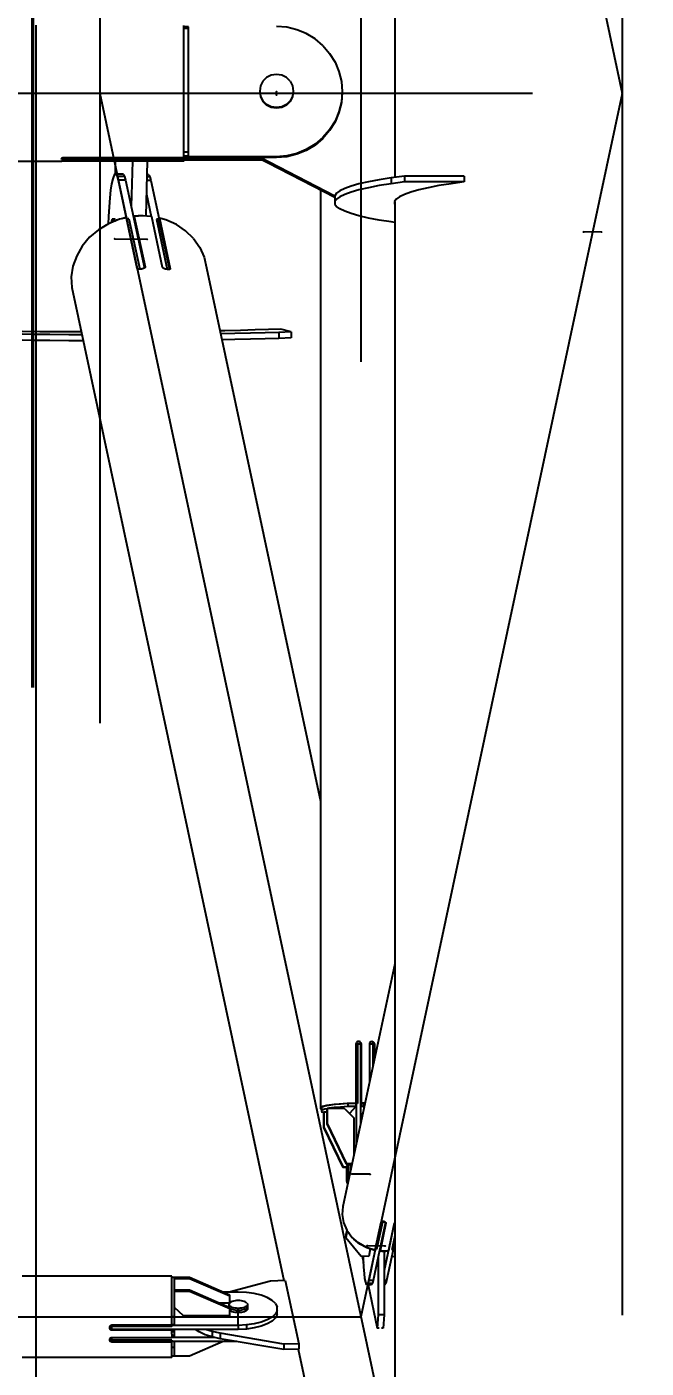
# Model space of a CAD drawing. Header units: millimetres. Extents: x 150209.93 to 150215.05, y 136675.65 to 136679.93.
# Drawn here: x 150211.3624 to 150211.4039, y 136678.5295 to 136678.6194 of the extents above; entities that cross this region are included whole.
import ezdxf

# ---------------------------------------------------------------- set-up
doc = ezdxf.new("R2010")
doc.units = ezdxf.units.MM
doc.header["$LTSCALE"] = 0.25
for name, pattern in [('CENTER', [50.8, 31.75, -6.35, 6.35, -6.35]), ('XKITLINE00', [0]), ('XKITLINE02', [4, 2, -2])]:
    doc.linetypes.add(name, pattern=pattern)
doc.styles.add('ROMANS', font='romans.shx')
doc.dimstyles.new('MD300', dxfattribs={"dimtxt": 2.5, "dimasz": 2.5, "dimexe": 1, "dimexo": 1, "dimgap": 0.5, "dimtad": 1, "dimdec": 1, "dimlfac": 50, "dimrnd": 0.5, "dimdsep": 46, "dimtxsty": 'ROMANS', "dimcen": 1, "dimclrd": 146, "dimclre": 146, "dimclrt": 30, "dimadec": 1, "dimazin": 2, "dimtfac": 1, "dimtdec": 1, "dimtmove": 0, "dimatfit": 1, "dimfxl": 1, "dimtolj": 1, "dimtzin": 0, "dimlwd": -1, "dimlwe": -1, "dimarcsym": 0})

# ---------------------------------------------------------------- blocks, each defined once
blk = doc.blocks.new('çatıı')
at = {"color": 8, "linetype": 'CENTER'}
for p, q in [((12370, 16010.75), (12370, 14354.32)), ((12370, 15740.27), (12195, 14920.27)), ((12282.5, 15330.27), (12282.5, 14510.27)), ((12282.5, 15330.27), (12370, 14920.27)), ((12195, 15209.12), (12195, 13540.01)), ((11840, 14920.27), (12370, 14920.28)), ((12195, 14920.27), (12370, 14100.27)), ((12254.2, 14919.7), (12254.2, 14920.85)), ((12370, 14920.27), (12282.5, 14510.27)), ((12363.06, 14873.77), (12357.09, 14873.84)), ((12199.95, 14871.52), (12210.89, 14871.38)), ((12285.48, 14558.05), (12279.51, 14558.12)), ((12284.59, 14534.13), (12290.56, 14534.05)), ((11927.5, 14510.27), (12282.5, 14510.27)), ((12241.38, 14507.56), (12241.38, 14512.99))]:
    blk.add_line(p, q, dxfattribs=at)
at = {"color": 116, "linetype": 'XKITLINE02', "true_color": 0x136734}
for p, q in [((12172.31, 13721.24), (12172.31, 15406.22)), ((12172.84, 13721.24), (12172.84, 15406.22)), ((12173.69, 14446.09), (12173.69, 14943.1))]:
    blk.add_line(p, q, dxfattribs=at)
at = {"color": 8, "linetype": 'XKITLINE00'}
for p, q in [((12293.8, 14950.29), (12293.8, 14892.12)), ((12223.2, 14939.51), (12223.2, 14943.01)), ((12224.7, 14942.55), (12223.2, 14942.55)), ((12224.7, 14941.98), (12223.2, 14941.98)), ((12224.7, 14902.56), (12224.7, 14942.55)), ((12257.64, 14942.4), (12254.2, 14942.67)), ((12260.99, 14941.6), (12257.64, 14942.4)), ((12264.18, 14940.29), (12260.99, 14941.6)), ((12223.2, 14898.71), (12223.2, 14939.51)), ((12267.13, 14938.5), (12264.18, 14940.29)), ((12269.75, 14936.28), (12267.13, 14938.5)), ((12269.75, 14936.28), (12271.99, 14933.67)), ((12271.99, 14933.67), (12273.8, 14930.75)), ((12273.8, 14930.75), (12275.12, 14927.59)), ((12275.12, 14927.59), (12275.92, 14924.26)), ((12249.66, 14924.32), (12248.87, 14922.77)), ((12250.9, 14925.54), (12249.66, 14924.32)), ((12252.46, 14926.33), (12250.9, 14925.54)), ((12254.2, 14926.61), (12252.46, 14926.33)), ((12255.93, 14926.33), (12254.2, 14926.61)), ((12257.49, 14925.54), (12255.93, 14926.33)), ((12258.73, 14924.32), (12257.49, 14925.54)), ((12258.73, 14924.32), (12259.52, 14922.77)), ((12275.92, 14924.26), (12276.2, 14920.85)), ((12248.87, 14922.77), (12248.6, 14921.05)), ((12248.6, 14921.05), (12248.87, 14919.33)), ((12248.6, 14920.95), (12248.87, 14919.23)), ((12248.6, 14920.95), (12248.87, 14919.23)), ((12248.6, 14920.85), (12248.87, 14919.13)), ((12248.87, 14919.33), (12249.66, 14917.79)), ((12248.87, 14919.23), (12249.66, 14917.68)), ((12248.87, 14919.23), (12249.66, 14917.68)), ((12248.87, 14919.13), (12249.66, 14917.58)), ((12259.52, 14919.33), (12258.73, 14917.79)), ((12259.52, 14919.23), (12258.73, 14917.68)), ((12259.52, 14919.23), (12258.73, 14917.68)), ((12259.52, 14919.13), (12258.73, 14917.58)), ((12259.52, 14922.77), (12259.8, 14921.05)), ((12259.8, 14921.05), (12259.52, 14919.33)), ((12259.8, 14920.95), (12259.52, 14919.23)), ((12259.8, 14920.95), (12259.52, 14919.23)), ((12259.8, 14920.85), (12259.52, 14919.13)), ((12276.2, 14920.85), (12275.92, 14917.43)), ((12276.2, 14920.59), (12275.92, 14917.18)), ((12276.19, 14920.72), (12276.2, 14920.59)), ((12276.2, 14920.85), (12276.2, 14920.59)), ((12250.9, 14916.56), (12249.66, 14917.79)), ((12250.9, 14916.46), (12249.66, 14917.68)), ((12250.9, 14916.46), (12249.66, 14917.68)), ((12250.9, 14916.35), (12249.66, 14917.58)), ((12252.46, 14915.77), (12250.9, 14916.56)), ((12252.46, 14915.67), (12250.9, 14916.46)), ((12252.46, 14915.67), (12250.9, 14916.46)), ((12252.46, 14915.57), (12250.9, 14916.35)), ((12254.2, 14915.5), (12252.46, 14915.77)), ((12254.2, 14915.39), (12252.46, 14915.67)), ((12254.2, 14915.39), (12252.46, 14915.67)), ((12254.2, 14915.29), (12252.46, 14915.57)), ((12255.93, 14915.77), (12254.2, 14915.5)), ((12255.93, 14915.67), (12254.2, 14915.39)), ((12255.93, 14915.67), (12254.2, 14915.39)), ((12255.93, 14915.57), (12254.2, 14915.29)), ((12254.2, 14915.5), (12254.2, 14915.39)), ((12254.2, 14915.39), (12254.2, 14915.29)), ((12257.49, 14916.56), (12255.93, 14915.77)), ((12257.49, 14916.46), (12255.93, 14915.67)), ((12257.49, 14916.46), (12255.93, 14915.67)), ((12257.49, 14916.35), (12255.93, 14915.57)), ((12258.73, 14917.79), (12257.49, 14916.56)), ((12258.73, 14917.68), (12257.49, 14916.46)), ((12258.73, 14917.68), (12257.49, 14916.46)), ((12258.73, 14917.58), (12257.49, 14916.35)), ((12275.12, 14914.1), (12273.8, 14910.94)), ((12275.12, 14913.85), (12273.8, 14910.69)), ((12275.92, 14917.43), (12275.12, 14914.1)), ((12275.92, 14917.18), (12275.12, 14913.85)), ((12273.8, 14910.94), (12271.99, 14908.02)), ((12273.8, 14910.69), (12271.99, 14907.77)), ((12269.75, 14905.42), (12267.13, 14903.19)), ((12269.75, 14905.16), (12267.13, 14902.94)), ((12271.99, 14908.02), (12269.75, 14905.42)), ((12271.99, 14907.77), (12269.75, 14905.16)), ((12224.7, 14900.61), (12223.2, 14900.61)), ((12224.7, 14899.17), (12224.7, 14902.56)), ((12264.18, 14901.4), (12260.99, 14900.09)), ((12264.18, 14901.15), (12260.99, 14899.84)), ((12267.13, 14903.19), (12264.18, 14901.4)), ((12267.13, 14902.94), (12264.18, 14901.15)), ((12182.19, 14897.45), (12027.8, 14897.45)), ((12182.19, 14898.46), (12182.11, 14898.39)), ((12182.11, 14898.39), (12182.11, 14898.33)), ((12182.19, 14898.26), (12182.11, 14898.33)), ((12182.19, 14897.49), (12182.11, 14897.48)), ((12182.11, 14897.48), (12182.11, 14897.46)), ((12182.19, 14897.45), (12182.11, 14897.46)), ((12182.36, 14898.56), (12182.19, 14898.46)), ((12182.36, 14898.21), (12182.19, 14898.26)), ((12182.36, 14897.5), (12182.19, 14897.49)), ((12182.36, 14897.49), (12182.19, 14897.45)), ((12182.6, 14898.64), (12182.36, 14898.56)), ((12182.6, 14898.16), (12182.36, 14898.21)), ((12182.6, 14897.51), (12182.36, 14897.5)), ((12182.52, 14897.5), (12182.36, 14897.49)), ((12182.89, 14898.69), (12182.6, 14898.64)), ((12182.89, 14898.13), (12182.6, 14898.16)), ((12182.89, 14897.51), (12182.6, 14897.51)), ((12183.2, 14898.71), (12182.89, 14898.69)), ((12182.89, 14898.69), (12182.89, 14898.13)), ((12183.2, 14898.12), (12182.89, 14898.13)), ((12183.2, 14897.51), (12182.89, 14897.51)), ((12183.2, 14898.71), (12183.2, 14898.12)), ((12223.2, 14898.71), (12183.2, 14898.71)), ((12223.2, 14898.12), (12183.2, 14898.12)), ((12223.2, 14897.51), (12183.2, 14897.51)), ((12200.18, 14897.51), (12200.11, 14893.17)), ((12205.91, 14897.51), (12205.52, 14882.4)), ((12210.88, 14897.51), (12210.41, 14879.17)), ((12224.7, 14899.17), (12223.2, 14899.17)), ((12254.2, 14899.03), (12223.2, 14899.03)), ((12254.2, 14898.77), (12223.2, 14898.77)), ((12223.2, 14897.61), (12223.2, 14898.71)), ((12223.2, 14898.71), (12223.2, 14898.54)), ((12224.7, 14898.54), (12223.2, 14898.54)), ((12224.7, 14898.29), (12223.2, 14898.29)), ((12224.7, 14897.99), (12223.2, 14897.99)), ((12224.7, 14897.93), (12223.2, 14897.93)), ((12249.43, 14897.88), (12223.2, 14897.88)), ((12223.2, 14897.61), (12223.2, 14897.51)), ((12224.7, 14897.99), (12224.7, 14898.76)), ((12248.94, 14898.14), (12224.7, 14898.14)), ((12224.7, 14897.99), (12224.7, 14897.93)), ((12273.76, 14885.32), (12247.7, 14898.77)), ((12273.76, 14885.83), (12248.69, 14898.77)), ((12257.64, 14899.3), (12254.2, 14899.03)), ((12257.64, 14899.04), (12254.2, 14898.77)), ((12254.2, 14899.03), (12254.2, 14898.77)), ((12260.99, 14900.09), (12257.64, 14899.3)), ((12260.99, 14899.84), (12257.64, 14899.04)), ((12257.64, 14899.3), (12257.64, 14899.04)), ((12199.33, 14891.58), (12198.97, 14889.95)), ((12199.7, 14892.67), (12199.33, 14891.58)), ((12200.09, 14893.18), (12199.7, 14892.67)), ((12202.57, 14893.14), (12200.09, 14893.18)), ((12200.46, 14893.09), (12200.09, 14893.18)), ((12200.46, 14893.09), (12200.83, 14892.42)), ((12203.31, 14892.39), (12200.83, 14892.42)), ((12200.83, 14892.42), (12201.16, 14891.18)), ((12202.95, 14893.06), (12202.57, 14893.14)), ((12202.95, 14893.06), (12203.31, 14892.39)), ((12203.31, 14892.39), (12203.65, 14891.15)), ((12211.76, 14892.28), (12210.75, 14892.29)), ((12211.02, 14893.04), (12210.77, 14893.04)), ((12211.4, 14892.95), (12211.02, 14893.04)), ((12211.4, 14892.95), (12211.76, 14892.28)), ((12211.76, 14892.28), (12212.1, 14891.04)), ((12292.65, 14891.96), (12288.59, 14891.32)), ((12297.11, 14892.56), (12292.65, 14891.96)), ((12292.65, 14891.96), (12292.65, 14889.98)), ((12317.11, 14892.56), (12297.11, 14892.56)), ((12297.11, 14892.56), (12297.11, 14890.57)), ((12317.11, 14892.56), (12317.11, 14890.57)), ((12198.64, 14887.82), (12198.35, 14885.24)), ((12198.97, 14889.95), (12198.64, 14887.82)), ((12203.65, 14891.15), (12201.16, 14891.18)), ((12201.16, 14891.18), (12203.85, 14878.58)), ((12203.65, 14891.15), (12209.93, 14861.73)), ((12212.1, 14891.04), (12210.71, 14891.06)), ((12212.1, 14891.04), (12214.86, 14878.1)), ((12268.92, 14887.82), (12268.92, 14580.4)), ((12275.4, 14887.6), (12274.31, 14886.79)), ((12277.03, 14888.4), (12275.4, 14887.6)), ((12279.18, 14889.17), (12277.03, 14888.4)), ((12279.18, 14887.19), (12277.03, 14886.41)), ((12281.83, 14889.92), (12279.18, 14889.17)), ((12281.83, 14887.94), (12279.18, 14887.19)), ((12284.98, 14890.64), (12281.83, 14889.92)), ((12284.98, 14888.66), (12281.83, 14887.94)), ((12288.59, 14891.32), (12284.98, 14890.64)), ((12288.59, 14889.34), (12284.98, 14888.66)), ((12292.65, 14889.98), (12288.59, 14889.34)), ((12297.11, 14890.57), (12292.65, 14889.98)), ((12299.18, 14887.19), (12297.03, 14886.41)), ((12317.11, 14890.57), (12297.11, 14890.57)), ((12301.83, 14887.94), (12299.18, 14887.19)), ((12304.98, 14888.66), (12301.83, 14887.94)), ((12308.59, 14889.34), (12304.98, 14888.66)), ((12312.65, 14889.98), (12308.59, 14889.34)), ((12317.11, 14890.57), (12312.65, 14889.98)), ((12198.35, 14885.24), (12198.1, 14882.28)), ((12210.6, 14886.48), (12212.2, 14878.96)), ((12274.31, 14886.79), (12273.76, 14885.97)), ((12273.76, 14885.97), (12273.76, 14883.99)), ((12274.31, 14884.81), (12273.76, 14883.99)), ((12273.76, 14883.99), (12273.76, 14883.16)), ((12273.76, 14883.16), (12274.31, 14882.35)), ((12275.4, 14885.62), (12274.31, 14884.81)), ((12275.4, 14881.53), (12274.31, 14882.35)), ((12277.03, 14886.41), (12275.4, 14885.62)), ((12294.31, 14884.81), (12293.76, 14883.99)), ((12293.76, 14883.99), (12293.76, 14883.16)), ((12293.76, 14883.16), (12293.8, 14883.12)), ((12293.8, 14884.03), (12293.8, 14354.32)), ((12295.4, 14885.62), (12294.31, 14884.81)), ((12297.03, 14886.41), (12295.4, 14885.62)), ((12197.9, 14879.03), (12197.79, 14876.5)), ((12198.1, 14882.28), (12197.9, 14879.03)), ((12201.61, 14878.06), (12197.93, 14876.59)), ((12199.17, 14878.1), (12198.99, 14877.73)), ((12199.97, 14878.09), (12199.17, 14878.1)), ((12199.36, 14878.02), (12199.17, 14878.1)), ((12199.36, 14878.02), (12199.52, 14877.51)), ((12200.15, 14878.01), (12199.97, 14878.09)), ((12200.15, 14878.01), (12200.28, 14877.61)), ((12201.06, 14877.85), (12200.19, 14877.58)), ((12203.85, 14878.57), (12201.61, 14878.06)), ((12203.67, 14878.63), (12202.36, 14878.23)), ((12203.67, 14878.63), (12203.69, 14878.54)), ((12203.85, 14878.57), (12207.45, 14861.66)), ((12204.78, 14878.23), (12203.92, 14878.24)), ((12204.78, 14878.23), (12204, 14877.85)), ((12204.78, 14878.23), (12208.38, 14861.33)), ((12206.39, 14879.08), (12206.35, 14878.48)), ((12207.84, 14879.19), (12206.39, 14879.08)), ((12206.39, 14879.08), (12206.52, 14878.44)), ((12206.52, 14878.44), (12206.49, 14877.85)), ((12206.56, 14879.02), (12206.5, 14878.02)), ((12206.5, 14878.02), (12209.97, 14861.76)), ((12209.46, 14879.21), (12206.56, 14879.02)), ((12206.56, 14879.02), (12210.17, 14862.11)), ((12209.28, 14879.21), (12207.84, 14879.19)), ((12207.84, 14879.19), (12207.85, 14879.11)), ((12209.46, 14879.21), (12209.28, 14879.21)), ((12212.33, 14878.95), (12209.46, 14879.21)), ((12210.73, 14879.15), (12209.61, 14879.2)), ((12212.16, 14879), (12210.73, 14879.15)), ((12210.73, 14879.15), (12210.74, 14879.09)), ((12212.16, 14879), (12212.17, 14878.96)), ((12212.33, 14878.95), (12215.94, 14862.04)), ((12214.01, 14878.11), (12217.61, 14861.25)), ((12214.86, 14878.1), (12214.01, 14878.11)), ((12214.83, 14877.65), (12214.01, 14878.11)), ((12214.81, 14878.49), (12214.8, 14878.37)), ((12214.98, 14878.43), (12214.81, 14878.49)), ((12214.81, 14878.49), (12214.95, 14877.86)), ((12214.86, 14878.1), (12214.83, 14877.65)), ((12214.95, 14877.86), (12214.91, 14877.29)), ((12214.98, 14878.43), (12214.92, 14877.4)), ((12214.98, 14878.43), (12218.59, 14861.52)), ((12217.15, 14877.87), (12214.98, 14878.43)), ((12220.65, 14876.29), (12217.15, 14877.87)), ((12277.03, 14880.74), (12275.4, 14881.53)), ((12279.18, 14879.96), (12277.03, 14880.74)), ((12281.83, 14879.21), (12279.18, 14879.96)), ((12284.98, 14878.49), (12281.83, 14879.21)), ((12288.59, 14877.81), (12284.98, 14878.49)), ((12194.55, 14874.56), (12191.6, 14872.04)), ((12197.93, 14876.59), (12194.55, 14874.56)), ((12196.93, 14876.04), (12196.19, 14875.54)), ((12197.34, 14876.24), (12196.93, 14876.04)), ((12198.99, 14877.73), (12198.82, 14876.95)), ((12200.19, 14877.58), (12198.97, 14877.01)), ((12200.02, 14877.5), (12199.52, 14877.51)), ((12199.52, 14877.51), (12199.56, 14877.28)), ((12200.19, 14877.58), (12200.21, 14877.5)), ((12214.83, 14877.65), (12218.34, 14861.24)), ((12214.92, 14877.4), (12218.37, 14861.24)), ((12223.76, 14874.18), (12220.65, 14876.29)), ((12226.41, 14871.59), (12223.76, 14874.18)), ((12292.65, 14877.17), (12288.59, 14877.81)), ((12293.8, 14877.02), (12292.65, 14877.17)), ((12189.14, 14869.11), (12187.26, 14865.86)), ((12191.6, 14872.04), (12189.14, 14869.11)), ((12226.41, 14871.59), (12228.49, 14868.61)), ((12187.26, 14865.86), (12186.02, 14862.39)), ((12228.49, 14868.61), (12229.97, 14865.32)), ((12229.97, 14865.32), (12230.78, 14861.82)), ((12186.02, 14862.39), (12185.46, 14858.8)), ((12207.45, 14861.66), (12207.53, 14861.53)), ((12207.7, 14861.42), (12207.53, 14861.53)), ((12207.94, 14861.35), (12207.7, 14861.42)), ((12208.24, 14861.32), (12207.94, 14861.35)), ((12208.58, 14861.34), (12208.24, 14861.32)), ((12208.94, 14861.4), (12208.58, 14861.34)), ((12209.22, 14861.48), (12208.94, 14861.4)), ((12209.29, 14861.49), (12209.22, 14861.48)), ((12209.6, 14861.57), (12209.29, 14861.49)), ((12209.86, 14861.68), (12209.6, 14861.57)), ((12210.05, 14861.81), (12209.86, 14861.68)), ((12210.15, 14861.96), (12210.05, 14861.81)), ((12210.17, 14862.11), (12210.15, 14861.96)), ((12215.94, 14862.04), (12216.01, 14861.88)), ((12216.18, 14861.73), (12216.01, 14861.88)), ((12216.41, 14861.6), (12216.18, 14861.73)), ((12216.71, 14861.48), (12216.41, 14861.6)), ((12217.04, 14861.39), (12216.71, 14861.48)), ((12217.11, 14861.38), (12217.04, 14861.39)), ((12217.39, 14861.3), (12217.11, 14861.38)), ((12217.73, 14861.23), (12217.39, 14861.3)), ((12218.04, 14861.2), (12217.73, 14861.23)), ((12218.29, 14861.22), (12218.04, 14861.2)), ((12218.48, 14861.28), (12218.29, 14861.22)), ((12218.58, 14861.38), (12218.48, 14861.28)), ((12218.59, 14861.52), (12218.58, 14861.38)), ((12230.78, 14861.82), (12230.79, 14861.47)), ((12230.78, 14861.82), (12268.92, 14683.08)), ((12185.46, 14858.8), (12185.58, 14855.2)), ((12185.58, 14855.2), (12256.6, 14522.41)), ((12174.87, 14840.39), (12168.99, 14840.46)), ((12172.13, 14839.48), (12168.99, 14839.53)), ((12172.13, 14837.49), (12168.99, 14837.53)), ((12178.29, 14839.42), (12172.13, 14839.48)), ((12178.29, 14837.42), (12172.13, 14837.49)), ((12181.17, 14840.35), (12174.87, 14840.39)), ((12184.59, 14839.37), (12178.29, 14839.42)), ((12184.59, 14837.37), (12178.29, 14837.42)), ((12187.57, 14840.32), (12181.17, 14840.35)), ((12188.96, 14839.35), (12184.59, 14839.37)), ((12188.76, 14840.32), (12187.57, 14840.32)), ((12236.84, 14840.71), (12235.22, 14840.68)), ((12240.26, 14839.74), (12235.44, 14839.65)), ((12240.26, 14837.74), (12235.87, 14837.66)), ((12242.09, 14840.84), (12236.84, 14840.71)), ((12245.51, 14839.86), (12240.26, 14839.74)), ((12245.51, 14837.86), (12240.26, 14837.74)), ((12247, 14840.97), (12242.09, 14840.84)), ((12250.42, 14840), (12245.51, 14839.86)), ((12250.42, 14838), (12245.51, 14837.86)), ((12251.54, 14841.12), (12247, 14840.97)), ((12254.96, 14840.15), (12250.42, 14840)), ((12254.96, 14838.15), (12250.42, 14838)), ((12255.67, 14841.29), (12251.54, 14841.12)), ((12259.09, 14840.31), (12254.96, 14840.15)), ((12254.96, 14840.15), (12254.96, 14838.15)), ((12259.09, 14838.31), (12254.96, 14838.15)), ((12259.09, 14840.31), (12255.67, 14841.29)), ((12259.09, 14840.31), (12259.09, 14838.31)), ((12189.39, 14837.35), (12184.59, 14837.37)), ((12293.8, 14628.62), (12276.43, 14547.26)), ((12280.88, 14601.96), (12280.81, 14601.7)), ((12280.81, 14601.7), (12280.81, 14581.85)), ((12280.87, 14601.65), (12280.81, 14601.59)), ((12281.34, 14601.67), (12280.87, 14601.65)), ((12280.87, 14601.65), (12280.87, 14581.79)), ((12280.98, 14602.2), (12280.88, 14601.96)), ((12281.17, 14602.39), (12280.98, 14602.2)), ((12281.34, 14602.44), (12281.1, 14602.32)), ((12281.41, 14602.51), (12281.17, 14602.39)), ((12281.61, 14602.48), (12281.34, 14602.44)), ((12281.34, 14601.67), (12281.34, 14581.82)), ((12282.38, 14601.66), (12281.34, 14601.67)), ((12281.67, 14602.55), (12281.41, 14602.51)), ((12281.87, 14602.44), (12281.61, 14602.48)), ((12281.93, 14602.51), (12281.67, 14602.55)), ((12282.11, 14602.32), (12281.87, 14602.44)), ((12282.17, 14602.39), (12281.93, 14602.51)), ((12282.3, 14602.13), (12282.11, 14602.32)), ((12282.36, 14602.2), (12282.17, 14602.39)), ((12282.3, 14602.13), (12282.42, 14601.89)), ((12282.36, 14602.2), (12282.48, 14601.97)), ((12282.38, 14601.66), (12282.38, 14575.16)), ((12282.48, 14601.97), (12282.42, 14601.89)), ((12282.42, 14601.89), (12282.46, 14601.63)), ((12282.53, 14601.71), (12282.46, 14601.63)), ((12282.46, 14601.63), (12282.46, 14581.78)), ((12282.48, 14601.97), (12282.53, 14601.71)), ((12282.53, 14601.71), (12282.53, 14581.85)), ((12285.35, 14601.93), (12285.31, 14601.67)), ((12285.31, 14601.67), (12285.31, 14588.86)), ((12285.37, 14601.62), (12285.31, 14601.56)), ((12285.47, 14602.16), (12285.35, 14601.93)), ((12286.41, 14601.61), (12285.37, 14601.62)), ((12285.37, 14601.62), (12285.37, 14589.14)), ((12285.65, 14602.34), (12285.47, 14602.16)), ((12285.82, 14602.39), (12285.59, 14602.27)), ((12285.89, 14602.46), (12285.65, 14602.34)), ((12286.08, 14602.42), (12285.82, 14602.39)), ((12286.15, 14602.49), (12285.89, 14602.46)), ((12286.34, 14602.37), (12286.08, 14602.42)), ((12286.4, 14602.44), (12286.15, 14602.49)), ((12286.57, 14602.25), (12286.34, 14602.37)), ((12286.64, 14602.32), (12286.4, 14602.44)), ((12286.41, 14601.61), (12286.41, 14594.02)), ((12286.83, 14601.57), (12286.41, 14601.61)), ((12286.57, 14602.25), (12286.72, 14602.09)), ((12286.64, 14602.32), (12286.8, 14602.15)), ((12286.72, 14602.09), (12286.76, 14602.05)), ((12286.76, 14602.05), (12286.87, 14601.81)), ((12286.82, 14602.13), (12286.92, 14601.89)), ((12286.83, 14601.57), (12286.83, 14596)), ((12286.87, 14601.81), (12286.91, 14601.55)), ((12286.98, 14601.62), (12286.91, 14601.55)), ((12286.91, 14601.55), (12286.91, 14596.37)), ((12286.92, 14601.89), (12286.98, 14601.62)), ((12286.98, 14601.62), (12286.98, 14596.68)), ((12272.78, 14581.37), (12270.89, 14581.09)), ((12273.5, 14581.39), (12271.7, 14581.15)), ((12275.16, 14581.6), (12272.78, 14581.37)), ((12275.67, 14581.58), (12273.5, 14581.39)), ((12277.9, 14581.76), (12275.16, 14581.6)), ((12278.13, 14581.72), (12275.67, 14581.58)), ((12280.81, 14581.85), (12277.9, 14581.76)), ((12280.77, 14581.8), (12278.13, 14581.72)), ((12278.13, 14581.72), (12278.13, 14580.73)), ((12280.81, 14581.85), (12280.77, 14581.8)), ((12280.77, 14581.8), (12280.77, 14580.81)), ((12280.89, 14581.82), (12280.87, 14581.79)), ((12281.34, 14581.82), (12280.89, 14581.82)), ((12280.89, 14581.82), (12280.89, 14568.17)), ((12282.49, 14581.81), (12282.38, 14581.69)), ((12282.53, 14581.85), (12282.46, 14581.78)), ((12282.49, 14581.81), (12282.49, 14580.82)), ((12283.19, 14581.81), (12282.49, 14581.81)), ((12283.81, 14581.85), (12282.53, 14581.85)), ((12283.19, 14581.81), (12283.19, 14580.82)), ((12283.8, 14581.8), (12283.19, 14581.81)), ((12269.58, 14580.75), (12268.92, 14580.4)), ((12268.92, 14580.4), (12268.94, 14580.03)), ((12269.25, 14579.88), (12268.94, 14580.03)), ((12269.53, 14580.55), (12269.25, 14580.23)), ((12269.25, 14580.23), (12269.25, 14579.24)), ((12269.53, 14579.56), (12269.25, 14579.24)), ((12269.25, 14579.24), (12269.52, 14578.91)), ((12269.99, 14578.73), (12269.52, 14578.91)), ((12270.36, 14580.86), (12269.53, 14580.55)), ((12270.36, 14579.87), (12269.53, 14579.56)), ((12270.89, 14581.09), (12269.58, 14580.75)), ((12270.09, 14578.85), (12269.98, 14578.73)), ((12269.98, 14578.73), (12269.98, 14573.76)), ((12270.09, 14578.85), (12270.09, 14573.88)), ((12271.04, 14578.84), (12270.09, 14578.85)), ((12271.7, 14581.15), (12270.36, 14580.86)), ((12271.14, 14580.03), (12270.36, 14579.87)), ((12271.14, 14580.04), (12271.04, 14579.92)), ((12271.04, 14579.92), (12271.04, 14574.96)), ((12271.14, 14580.04), (12271.14, 14575.07)), ((12277.11, 14579.96), (12271.14, 14580.04)), ((12271.7, 14580.15), (12271.16, 14580.04)), ((12273.5, 14580.4), (12271.7, 14580.15)), ((12275.67, 14580.59), (12273.5, 14580.4)), ((12278.13, 14580.73), (12275.67, 14580.59)), ((12277.11, 14579.96), (12280.09, 14576.95)), ((12280.77, 14580.81), (12278.13, 14580.73)), ((12280.77, 14580.81), (12278.65, 14578.41)), ((12280.09, 14576.95), (12280.09, 14564.41)), ((12282.49, 14580.82), (12282.38, 14580.7)), ((12282.5, 14577.64), (12282.38, 14577.65)), ((12283.19, 14580.82), (12282.49, 14580.82)), ((12283.05, 14578.27), (12282.5, 14577.64)), ((12282.61, 14577.77), (12282.61, 14576.19)), ((12283.59, 14580.81), (12283.19, 14580.82)), ((12270.09, 14573.88), (12269.98, 14573.76)), ((12269.98, 14573.76), (12276.45, 14560.28)), ((12270.09, 14573.88), (12276.55, 14560.4)), ((12271.14, 14575.07), (12271.04, 14574.96)), ((12271.04, 14574.96), (12277.5, 14561.47)), ((12271.14, 14575.07), (12277.61, 14561.59)), ((12276.55, 14560.4), (12276.45, 14560.28)), ((12277.71, 14560.26), (12276.45, 14560.28)), ((12277.73, 14560.38), (12276.55, 14560.4)), ((12277.61, 14561.59), (12277.5, 14561.47)), ((12279.46, 14561.45), (12277.5, 14561.47)), ((12277.61, 14558.85), (12277.6, 14558.31)), ((12279.48, 14561.57), (12277.61, 14561.59)), ((12277.64, 14559.36), (12277.61, 14558.85)), ((12277.67, 14559.84), (12277.64, 14559.36)), ((12277.71, 14560.26), (12277.67, 14559.84)), ((12277.76, 14560.62), (12277.71, 14560.26)), ((12277.81, 14560.91), (12277.76, 14560.62)), ((12277.86, 14561.11), (12277.81, 14560.91)), ((12277.92, 14561.22), (12277.86, 14561.11)), ((12277.98, 14561.24), (12277.92, 14561.22)), ((12277.98, 14561.24), (12278.03, 14561.16)), ((12278.77, 14561.23), (12277.98, 14561.24)), ((12278.03, 14561.16), (12278.08, 14560.99)), ((12278.08, 14560.99), (12278.13, 14560.74)), ((12278.13, 14560.74), (12278.17, 14560.4)), ((12278.17, 14560.4), (12278.2, 14560)), ((12278.2, 14560), (12278.23, 14559.54)), ((12278.23, 14559.54), (12278.24, 14559.04)), ((12278.24, 14559.04), (12278.25, 14558.51)), ((12278.77, 14561.23), (12278.83, 14561.15)), ((12279.41, 14561.22), (12278.77, 14561.23)), ((12278.77, 14561.23), (12278.83, 14561.15)), ((12278.83, 14561.15), (12278.88, 14560.98)), ((12278.83, 14561.15), (12278.88, 14560.98)), ((12278.88, 14560.98), (12278.93, 14560.73)), ((12278.88, 14560.98), (12278.93, 14560.73)), ((12278.93, 14560.73), (12278.97, 14560.39)), ((12278.93, 14560.73), (12278.97, 14560.39)), ((12278.97, 14560.39), (12279, 14559.99)), ((12278.97, 14560.39), (12279, 14559.99)), ((12279, 14559.99), (12279.02, 14559.53)), ((12279, 14559.99), (12279.02, 14559.53)), ((12279.02, 14559.53), (12279.03, 14559.42)), ((12279.02, 14559.53), (12279.03, 14559.42)), ((12279.04, 14561.45), (12279.04, 14561.22)), ((12277.6, 14558.31), (12277.59, 14557.77)), ((12277.59, 14557.77), (12277.6, 14557.25)), ((12277.6, 14557.25), (12277.61, 14556.74)), ((12277.61, 14556.74), (12277.64, 14556.28)), ((12277.64, 14556.28), (12277.67, 14555.88)), ((12277.67, 14555.88), (12277.71, 14555.55)), ((12277.71, 14555.55), (12277.76, 14555.29)), ((12277.76, 14555.29), (12277.81, 14555.12)), ((12277.81, 14555.12), (12277.86, 14555.05)), ((12277.92, 14555.07), (12277.86, 14555.05)), ((12278.09, 14555.05), (12277.86, 14555.05)), ((12277.98, 14555.18), (12277.92, 14555.07)), ((12278.1, 14555.06), (12277.92, 14555.07)), ((12278.03, 14555.38), (12277.98, 14555.18)), ((12278.08, 14555.66), (12278.03, 14555.38)), ((12278.13, 14556.02), (12278.08, 14555.66)), ((12278.17, 14556.45), (12278.13, 14556.02)), ((12278.2, 14556.92), (12278.17, 14556.45)), ((12278.23, 14557.44), (12278.2, 14556.92)), ((12278.24, 14557.97), (12278.23, 14557.44)), ((12278.25, 14558.51), (12278.24, 14557.97)), ((12278.83, 14558.51), (12278.25, 14558.51)), ((12276.43, 14547.26), (12276.2, 14544.57)), ((12276.2, 14544.57), (12276.66, 14541.87)), ((12276.66, 14541.87), (12277.77, 14539.3)), ((12290.73, 14541.96), (12286.57, 14522.49)), ((12289.16, 14541.9), (12287.19, 14532.66)), ((12289.7, 14542.06), (12287.73, 14532.81)), ((12290.77, 14541.91), (12288.87, 14532.98)), ((12290.86, 14541.69), (12288.89, 14532.45)), ((12289.25, 14542), (12289.16, 14541.9)), ((12289.37, 14542.1), (12289.25, 14542)), ((12289.58, 14542.16), (12289.37, 14542.1)), ((12289.7, 14542.06), (12289.53, 14542.15)), ((12289.83, 14542.19), (12289.58, 14542.16)), ((12290.59, 14542.05), (12289.7, 14542.06)), ((12290.1, 14542.18), (12289.83, 14542.19)), ((12290.35, 14542.13), (12290.1, 14542.18)), ((12293.66, 14541.69), (12290.27, 14525.77)), ((12290.58, 14542.05), (12290.35, 14542.13)), ((12290.75, 14541.94), (12290.58, 14542.05)), ((12290.75, 14541.94), (12290.85, 14541.82)), ((12290.85, 14541.82), (12290.86, 14541.69)), ((12293.65, 14541.66), (12291.67, 14532.42)), ((12293.71, 14541.78), (12293.65, 14541.66)), ((12293.8, 14541.85), (12293.71, 14541.78)), ((12277.75, 14539.34), (12277.42, 14537.79)), ((12277.42, 14537.79), (12277.46, 14536.9)), ((12277.92, 14539.09), (12277.46, 14536.9)), ((12277.46, 14536.9), (12282.59, 14530.58)), ((12277.77, 14539.3), (12279.48, 14536.99)), ((12278.3, 14538.58), (12278.44, 14538.31)), ((12278.44, 14538.31), (12278.99, 14537.66)), ((12281.71, 14535.04), (12279.48, 14536.99)), ((12279.69, 14536.8), (12280.09, 14536.33)), ((12282.13, 14534.66), (12280.09, 14536.33)), ((12293.8, 14537.42), (12292.8, 14532.75)), ((12284.35, 14533.57), (12281.71, 14535.04)), ((12284.5, 14533.39), (12282.13, 14534.66)), ((12287.19, 14532.66), (12284.35, 14533.57)), ((12284.52, 14533.51), (12284.5, 14533.39)), ((12287.08, 14532.55), (12284.5, 14533.39)), ((12285.61, 14533.03), (12285.08, 14530.55)), ((12287.28, 14532.82), (12285.08, 14522.51)), ((12287.1, 14532.68), (12287.08, 14532.55)), ((12287.73, 14532.81), (12287.27, 14533.05)), ((12287.27, 14533.05), (12287.28, 14532.82)), ((12287.73, 14532.81), (12287.28, 14532.82)), ((12288.76, 14532.73), (12288.78, 14532.27)), ((12288.88, 14532.73), (12288.78, 14532.27)), ((12289.47, 14532.21), (12288.78, 14532.27)), ((12288.86, 14533.19), (12288.88, 14532.73)), ((12288.87, 14532.98), (12288.89, 14532.45)), ((12290.29, 14532.29), (12288.89, 14532.45)), ((12289.51, 14532.38), (12289.47, 14532.21)), ((12290.17, 14532.19), (12289.47, 14532.21)), ((12290.87, 14532.19), (12290.17, 14532.19)), ((12290.28, 14532.19), (12290.23, 14510.96)), ((12291.67, 14532.42), (12290.29, 14532.29)), ((12290.9, 14532.35), (12290.87, 14532.19)), ((12291.56, 14532.24), (12290.87, 14532.19)), ((12293.25, 14532.74), (12291.05, 14522.44)), ((12291.6, 14532.41), (12291.56, 14532.24)), ((12293.24, 14532.98), (12292.8, 14532.75)), ((12293.25, 14532.74), (12292.8, 14532.75)), ((12293.23, 14532.67), (12293.24, 14532.47)), ((12293.8, 14535.58), (12293.24, 14532.98)), ((12293.24, 14532.98), (12293.25, 14532.74)), ((12293.34, 14532.94), (12293.24, 14532.47)), ((12293.8, 14532.64), (12293.24, 14532.47)), ((12293.32, 14533.36), (12293.34, 14532.94)), ((12293.8, 14535.31), (12293.33, 14533.14)), ((12293.33, 14533.14), (12293.36, 14532.58)), ((12293.8, 14534.64), (12293.36, 14532.58)), ((12293.8, 14532.71), (12293.36, 14532.58)), ((12285.08, 14530.55), (12282.59, 14530.58)), ((12282.85, 14530.57), (12283.29, 14528.49)), ((12283.24, 14530.57), (12283.26, 14529.32)), ((12283.26, 14529.32), (12283.36, 14526.89)), ((12288.29, 14530.53), (12288.24, 14510.99)), ((12293.53, 14530.44), (12292.76, 14530.45)), ((12293.8, 14530.65), (12293.53, 14530.44)), ((12219.08, 14523.92), (12168.99, 14523.92)), ((12219.08, 14507.44), (12219.08, 14523.92)), ((12220.08, 14523.49), (12219.08, 14523.49)), ((12220.08, 14523.48), (12220.08, 14523.46)), ((12225.08, 14523.48), (12220.08, 14523.48)), ((12220.08, 14523.46), (12220.08, 14523.41)), ((12220.08, 14518.82), (12220.08, 14523.41)), ((12225.08, 14523.05), (12220.08, 14523.05)), ((12225.08, 14523.48), (12225.08, 14523.05)), ((12238.58, 14517.59), (12225.08, 14523.48)), ((12238.58, 14517.17), (12225.08, 14523.05)), ((12283.36, 14526.89), (12283.52, 14524.78)), ((12283.52, 14524.78), (12283.72, 14523.08)), ((12283.72, 14523.08), (12283.96, 14521.86)), ((12225.08, 14519.23), (12220.08, 14519.23)), ((12220.08, 14518.82), (12220.08, 14518.81)), ((12225.08, 14518.81), (12220.08, 14518.81)), ((12220.08, 14518.81), (12220.08, 14518.79)), ((12220.08, 14513.02), (12220.08, 14518.79)), ((12225.08, 14519.23), (12225.08, 14518.81)), ((12238.58, 14513.34), (12225.08, 14519.23)), ((12238.58, 14512.92), (12225.08, 14518.81)), ((12241.38, 14518.55), (12236.37, 14518.55)), ((12252.17, 14522.24), (12238.37, 14518.55)), ((12244.1, 14518.43), (12241.38, 14518.55)), ((12246.71, 14518.07), (12244.1, 14518.43)), ((12257.15, 14522.43), (12252.17, 14522.24)), ((12257.15, 14522.43), (12261.66, 14501.29)), ((12283.96, 14521.86), (12284.23, 14521.17)), ((12284.52, 14521.05), (12284.23, 14521.17)), ((12284.8, 14521.51), (12284.52, 14521.05)), ((12286.01, 14521.04), (12284.52, 14521.05)), ((12285.08, 14522.51), (12284.8, 14521.51)), ((12286.3, 14521.49), (12284.8, 14521.51)), ((12284.87, 14521.05), (12287.96, 14506.46)), ((12286.57, 14522.49), (12285.08, 14522.51)), ((12286.3, 14521.49), (12286.01, 14521.04)), ((12286.57, 14522.49), (12286.3, 14521.49)), ((12290.77, 14521.43), (12290.25, 14521.44)), ((12290.48, 14520.98), (12290.25, 14520.98)), ((12291.05, 14522.44), (12290.26, 14522.45)), ((12290.77, 14521.43), (12290.48, 14520.98)), ((12291.05, 14522.44), (12290.77, 14521.43)), ((12238.48, 14514.9), (12235.01, 14514.9)), ((12238.32, 14514.67), (12238.28, 14514.44)), ((12238.28, 14514.44), (12238.32, 14514.21)), ((12238.28, 14514.44), (12238.28, 14513.72)), ((12238.46, 14514.89), (12238.32, 14514.67)), ((12238.32, 14514.21), (12238.46, 14513.99)), ((12238.69, 14515.1), (12238.46, 14514.89)), ((12238.69, 14513.78), (12238.46, 14513.99)), ((12238.58, 14514.99), (12238.58, 14517.59)), ((12239, 14515.29), (12238.69, 14515.1)), ((12239, 14513.59), (12238.69, 14513.78)), ((12239.39, 14515.45), (12239, 14515.29)), ((12239.83, 14515.58), (12239.39, 14515.45)), ((12240.32, 14515.68), (12239.83, 14515.58)), ((12240.84, 14515.74), (12240.32, 14515.68)), ((12241.38, 14515.76), (12240.84, 14515.74)), ((12241.92, 14515.74), (12241.38, 14515.76)), ((12242.44, 14515.68), (12241.92, 14515.74)), ((12242.93, 14515.58), (12242.44, 14515.68)), ((12243.37, 14515.45), (12242.93, 14515.58)), ((12243.75, 14515.29), (12243.37, 14515.45)), ((12244.06, 14515.1), (12243.75, 14515.29)), ((12244.06, 14513.78), (12243.75, 14513.59)), ((12244.29, 14514.89), (12244.06, 14515.1)), ((12244.29, 14513.99), (12244.06, 14513.78)), ((12244.29, 14514.89), (12244.43, 14514.67)), ((12244.43, 14514.21), (12244.29, 14513.99)), ((12244.43, 14514.67), (12244.48, 14514.44)), ((12244.48, 14514.44), (12244.43, 14514.21)), ((12244.48, 14514.44), (12244.48, 14513.72)), ((12249.08, 14517.49), (12246.71, 14518.07)), ((12251.11, 14516.71), (12249.08, 14517.49)), ((12252.72, 14515.77), (12251.11, 14516.71)), ((12253.84, 14514.71), (12252.72, 14515.77)), ((12253.84, 14514.71), (12254.41, 14513.57)), ((12220.08, 14510.32), (12219.08, 14510.32)), ((12223.08, 14510.66), (12220.08, 14513.37)), ((12220.08, 14507.61), (12220.08, 14513.02)), ((12238.58, 14510.66), (12223.08, 14510.66)), ((12238.28, 14513.72), (12238.32, 14513.49)), ((12238.28, 14513.72), (12238.28, 14513.48)), ((12238.28, 14513.72), (12238.32, 14513.49)), ((12238.32, 14513.49), (12238.35, 14513.44)), ((12238.32, 14513.49), (12238.35, 14513.44)), ((12238.58, 14510.66), (12238.58, 14513.34)), ((12238.69, 14513.06), (12238.58, 14513.16)), ((12238.69, 14513.06), (12238.58, 14513.16)), ((12238.69, 14512.33), (12238.58, 14512.44)), ((12239, 14512.87), (12238.69, 14513.06)), ((12239, 14512.87), (12238.69, 14513.06)), ((12239, 14512.15), (12238.69, 14512.33)), ((12239.39, 14513.43), (12239, 14513.59)), ((12239.39, 14512.71), (12239, 14512.87)), ((12239.39, 14512.71), (12239, 14512.87)), ((12239.39, 14511.98), (12239, 14512.15)), ((12239.83, 14513.3), (12239.39, 14513.43)), ((12239.83, 14512.58), (12239.39, 14512.71)), ((12239.83, 14512.58), (12239.39, 14512.71)), ((12239.83, 14511.85), (12239.39, 14511.98)), ((12240.32, 14513.2), (12239.83, 14513.3)), ((12240.32, 14512.48), (12239.83, 14512.58)), ((12240.32, 14512.48), (12239.83, 14512.58)), ((12240.32, 14511.75), (12239.83, 14511.85)), ((12240.84, 14513.14), (12240.32, 14513.2)), ((12240.84, 14512.42), (12240.32, 14512.48)), ((12240.84, 14512.42), (12240.32, 14512.48)), ((12240.84, 14511.7), (12240.32, 14511.75)), ((12241.38, 14513.12), (12240.84, 14513.14)), ((12241.38, 14512.4), (12240.84, 14512.42)), ((12241.38, 14512.4), (12240.84, 14512.42)), ((12241.38, 14511.68), (12240.84, 14511.7)), ((12241.92, 14513.14), (12241.38, 14513.12)), ((12241.38, 14513.12), (12241.38, 14512.4)), ((12241.92, 14512.42), (12241.38, 14512.4)), ((12241.92, 14512.42), (12241.38, 14512.4)), ((12241.38, 14512.4), (12241.38, 14511.68)), ((12241.92, 14511.7), (12241.38, 14511.68)), ((12242.44, 14513.2), (12241.92, 14513.14)), ((12242.44, 14512.48), (12241.92, 14512.42)), ((12242.44, 14512.48), (12241.92, 14512.42)), ((12242.44, 14511.75), (12241.92, 14511.7)), ((12242.93, 14513.3), (12242.44, 14513.2)), ((12242.93, 14512.58), (12242.44, 14512.48)), ((12242.93, 14512.58), (12242.44, 14512.48)), ((12242.93, 14511.85), (12242.44, 14511.75)), ((12243.37, 14513.43), (12242.93, 14513.3)), ((12243.37, 14512.71), (12242.93, 14512.58)), ((12243.37, 14512.71), (12242.93, 14512.58)), ((12243.37, 14511.98), (12242.93, 14511.85)), ((12243.75, 14513.59), (12243.37, 14513.43)), ((12243.75, 14512.87), (12243.37, 14512.71)), ((12243.75, 14512.87), (12243.37, 14512.71)), ((12243.75, 14512.15), (12243.37, 14511.98)), ((12244.06, 14513.06), (12243.75, 14512.87)), ((12244.06, 14513.06), (12243.75, 14512.87)), ((12244.06, 14512.33), (12243.75, 14512.15)), ((12244.29, 14513.27), (12244.06, 14513.06)), ((12244.29, 14513.27), (12244.06, 14513.06)), ((12244.29, 14512.54), (12244.06, 14512.33)), ((12244.43, 14513.49), (12244.29, 14513.27)), ((12244.43, 14513.49), (12244.29, 14513.27)), ((12244.43, 14512.76), (12244.29, 14512.54)), ((12244.48, 14513.72), (12244.43, 14513.49)), ((12244.48, 14513.72), (12244.43, 14513.49)), ((12244.48, 14512.99), (12244.43, 14512.76)), ((12244.48, 14513.72), (12244.48, 14512.99)), ((12251.11, 14509.27), (12249.08, 14508.49)), ((12252.72, 14510.21), (12251.11, 14509.27)), ((12253.84, 14511.27), (12252.72, 14510.21)), ((12253.84, 14509.91), (12252.72, 14508.85)), ((12254.41, 14512.41), (12253.84, 14511.27)), ((12254.41, 14511.05), (12253.84, 14509.91)), ((12254.41, 14511.05), (12254.41, 14513.57)), ((12288.24, 14510.99), (12287.96, 14506.46)), ((12290.23, 14510.96), (12288.24, 14510.99)), ((12290.23, 14510.96), (12289.95, 14506.43)), ((12198.27, 14506.88), (12198.23, 14506.63)), ((12198.23, 14506.63), (12198.27, 14506.37)), ((12198.25, 14506.75), (12198.27, 14506.63)), ((12198.39, 14507.1), (12198.27, 14506.88)), ((12198.27, 14506.63), (12198.39, 14506.4)), ((12198.27, 14506.37), (12198.39, 14506.15)), ((12198.58, 14507.28), (12198.39, 14507.1)), ((12198.58, 14506.22), (12198.39, 14506.4)), ((12198.58, 14505.97), (12198.39, 14506.15)), ((12198.81, 14507.38), (12198.58, 14507.28)), ((12198.81, 14506.11), (12198.58, 14506.22)), ((12198.81, 14505.85), (12198.58, 14505.97)), ((12199.08, 14507.44), (12198.81, 14507.38)), ((12198.81, 14506.11), (12198.81, 14505.85)), ((12199.06, 14506.07), (12198.81, 14506.11)), ((12199.08, 14505.82), (12198.81, 14505.85)), ((12219.08, 14507.44), (12199.08, 14507.44)), ((12199.08, 14506.07), (12199.08, 14507.44)), ((12219.08, 14507.02), (12199.08, 14507.02)), ((12199.08, 14506.07), (12199.08, 14505.82)), ((12199.08, 14506.07), (12199.08, 14506.07)), ((12241.38, 14506.07), (12199.08, 14506.07)), ((12219.08, 14505.82), (12199.08, 14505.82)), ((12220.08, 14507.61), (12219.08, 14507.61)), ((12219.08, 14507.43), (12219.08, 14507.02)), ((12241.38, 14507.43), (12219.08, 14507.43)), ((12219.08, 14504.48), (12219.08, 14506.07)), ((12219.08, 14506.07), (12219.08, 14505.95)), ((12220.08, 14505.95), (12219.08, 14505.95)), ((12220.08, 14505.29), (12219.08, 14505.29)), ((12220.08, 14504.65), (12220.08, 14506.07)), ((12228.29, 14505.25), (12227.1, 14506.07)), ((12230.27, 14504.3), (12228.29, 14505.25)), ((12232.63, 14505.34), (12230.4, 14506.07)), ((12232.63, 14505.34), (12232.63, 14503.53)), ((12235.28, 14504.76), (12232.63, 14505.34)), ((12244.1, 14507.55), (12241.38, 14507.43)), ((12241.38, 14507.43), (12241.38, 14506.07)), ((12244.1, 14506.19), (12241.38, 14506.07)), ((12246.71, 14507.91), (12244.1, 14507.55)), ((12244.1, 14507.55), (12244.1, 14506.19)), ((12246.71, 14506.55), (12244.1, 14506.19)), ((12249.08, 14508.49), (12246.71, 14507.91)), ((12249.08, 14507.13), (12246.71, 14506.55)), ((12251.11, 14507.91), (12249.08, 14507.13)), ((12252.72, 14508.85), (12251.11, 14507.91)), ((12288.6, 14506.45), (12287.96, 14506.46)), ((12289.95, 14506.43), (12289.41, 14506.44)), ((12198.27, 14502.78), (12198.23, 14502.55)), ((12198.23, 14502.55), (12198.27, 14502.33)), ((12198.25, 14502.68), (12198.27, 14502.58)), ((12198.39, 14502.98), (12198.27, 14502.78)), ((12198.27, 14502.58), (12198.39, 14502.38)), ((12198.27, 14502.33), (12198.39, 14502.12)), ((12198.58, 14503.14), (12198.39, 14502.98)), ((12198.54, 14502.24), (12198.39, 14502.38)), ((12198.58, 14501.96), (12198.39, 14502.12)), ((12198.58, 14502.22), (12198.54, 14502.24)), ((12198.81, 14503.24), (12198.58, 14503.14)), ((12198.81, 14502.13), (12198.58, 14502.22)), ((12198.81, 14501.88), (12198.58, 14501.96)), ((12199.08, 14503.28), (12198.81, 14503.24)), ((12199.08, 14502.1), (12198.81, 14502.13)), ((12199.08, 14501.83), (12198.81, 14501.88)), ((12219.08, 14503.28), (12199.08, 14503.28)), ((12199.08, 14502.11), (12199.08, 14503.28)), ((12219.08, 14502.41), (12199.08, 14502.41)), ((12219.08, 14502.11), (12199.08, 14502.11)), ((12219.08, 14502.1), (12199.08, 14502.1)), ((12199.08, 14502.1), (12199.08, 14501.83)), ((12219.08, 14501.83), (12199.08, 14501.83)), ((12219.08, 14504.48), (12219.08, 14503.28)), ((12220.08, 14504.02), (12219.08, 14504.02)), ((12220.08, 14503.41), (12219.08, 14503.41)), ((12233.43, 14503.36), (12219.08, 14503.36)), ((12219.08, 14502.41), (12219.08, 14502)), ((12219.08, 14499.69), (12219.08, 14502)), ((12240.86, 14502), (12219.08, 14502)), ((12220.08, 14503.41), (12220.08, 14504.65)), ((12220.08, 14498.56), (12220.08, 14502)), ((12236.37, 14502), (12225.08, 14497.07)), ((12232.63, 14503.53), (12230.27, 14504.3)), ((12235.28, 14502.95), (12232.63, 14503.53)), ((12235.28, 14504.76), (12235.28, 14502.95)), ((12256.68, 14501.1), (12235.28, 14504.76)), ((12256.68, 14499.29), (12235.28, 14502.95)), ((12261.66, 14501.29), (12256.68, 14501.1)), ((12256.68, 14501.1), (12256.68, 14499.29)), ((12261.66, 14501.29), (12261.66, 14499.48)), ((12219.08, 14496.63), (12168.99, 14496.63)), ((12220.08, 14500.06), (12219.08, 14500.06)), ((12219.08, 14496.63), (12219.08, 14499.69)), ((12220.08, 14497.06), (12219.08, 14497.06)), ((12220.08, 14497.06), (12220.08, 14498.56)), ((12225.08, 14497.07), (12220.08, 14497.07)), ((12261.66, 14499.48), (12256.68, 14499.29)), ((12261.5, 14499.47), (12293.8, 14348.13))]:
    blk.add_line(p, q, dxfattribs=at)
at = {"color": 7, "linetype": 'XKITLINE00'}
blk.add_line((12173.69, 14446.09), (12173.69, 14897.45), dxfattribs=at)
at = {"color": 8, "linetype": 'XKITLINE00'}
for centre in [(12195, 14920.27), (12195, 14920.27), (12254.2, 14920.85), (12254.2, 14919.7), (12370, 14920.28), (12370, 14920.27), (12370, 14920.27), (12357.09, 14873.84), (12363.06, 14873.77), (12199.95, 14871.52), (12210.89, 14871.38), (12279.51, 14558.12), (12285.48, 14558.05), (12284.59, 14534.13), (12290.56, 14534.05), (12241.38, 14512.99), (12282.5, 14510.27), (12282.5, 14510.27), (12282.5, 14510.27), (12241.38, 14507.56)]:
    blk.add_circle(centre, 0.05, dxfattribs=at)
blk = doc.blocks.new('*D4')
at = {"color": 146, "transparency": 16777216}
for p, q in [((150211.389635, 136678.626031), (150212.053944, 136678.624802)), ((150211.358006, 136677.744973), (150211.357786, 136677.626088)), ((150212.082314, 136677.743633), (150212.082095, 136677.624748))]:
    blk.add_line(p, q, dxfattribs=at)
for points in [[(150211.389644, 136678.631031), (150211.389626, 136678.621031), (150211.359635, 136678.626086)], [(150212.053953, 136678.629802), (150212.053935, 136678.619802), (150212.083944, 136678.624747)]]:
    blk.add_solid(points, dxfattribs=at)
at = {"layer": 'DEFPOINTS', "color": 0, "transparency": 16777216}
for p in [(150211.359855, 136678.744971), (150212.084164, 136678.743631), (150212.083944, 136678.624747)]:
    blk.add_point(p, dxfattribs=at)
at = {"color": 30, "transparency": 16777216, "insert": (150211.721836, 136678.650416), "char_height": 0.03, "attachment_point": 5, "rotation": 359.89403, "style": 'ROMANS'}
blk.add_mtext('\\A1;36', dxfattribs=at)

msp = doc.modelspace()

# ---------------------------------------------------------------- block references
at = {"xscale": 0.0002000170049888334, "yscale": 0.0002000170049888334, "zscale": 0.0002000170049888334}
msp.add_blockref('çatıı', (150208.928067, 136675.630592), dxfattribs=at)

# ---------------------------------------------------------------- dimensions: what is measured, and where the dimension line sits
dim = msp.add_aligned_dim(p1=(150211.359855, 136678.744971), p2=(150212.084164, 136678.743631), distance=-0.118885, dimstyle='MD300', override={"dimtxt": 0.03, "dimasz": 0.03, "dimgap": 0.01})
dim.commit()
dim.dimension.update_dxf_attribs({"geometry": '*D4', "text_midpoint": (150211.721836, 136678.650416)})

doc.saveas('drawing.dxf')
